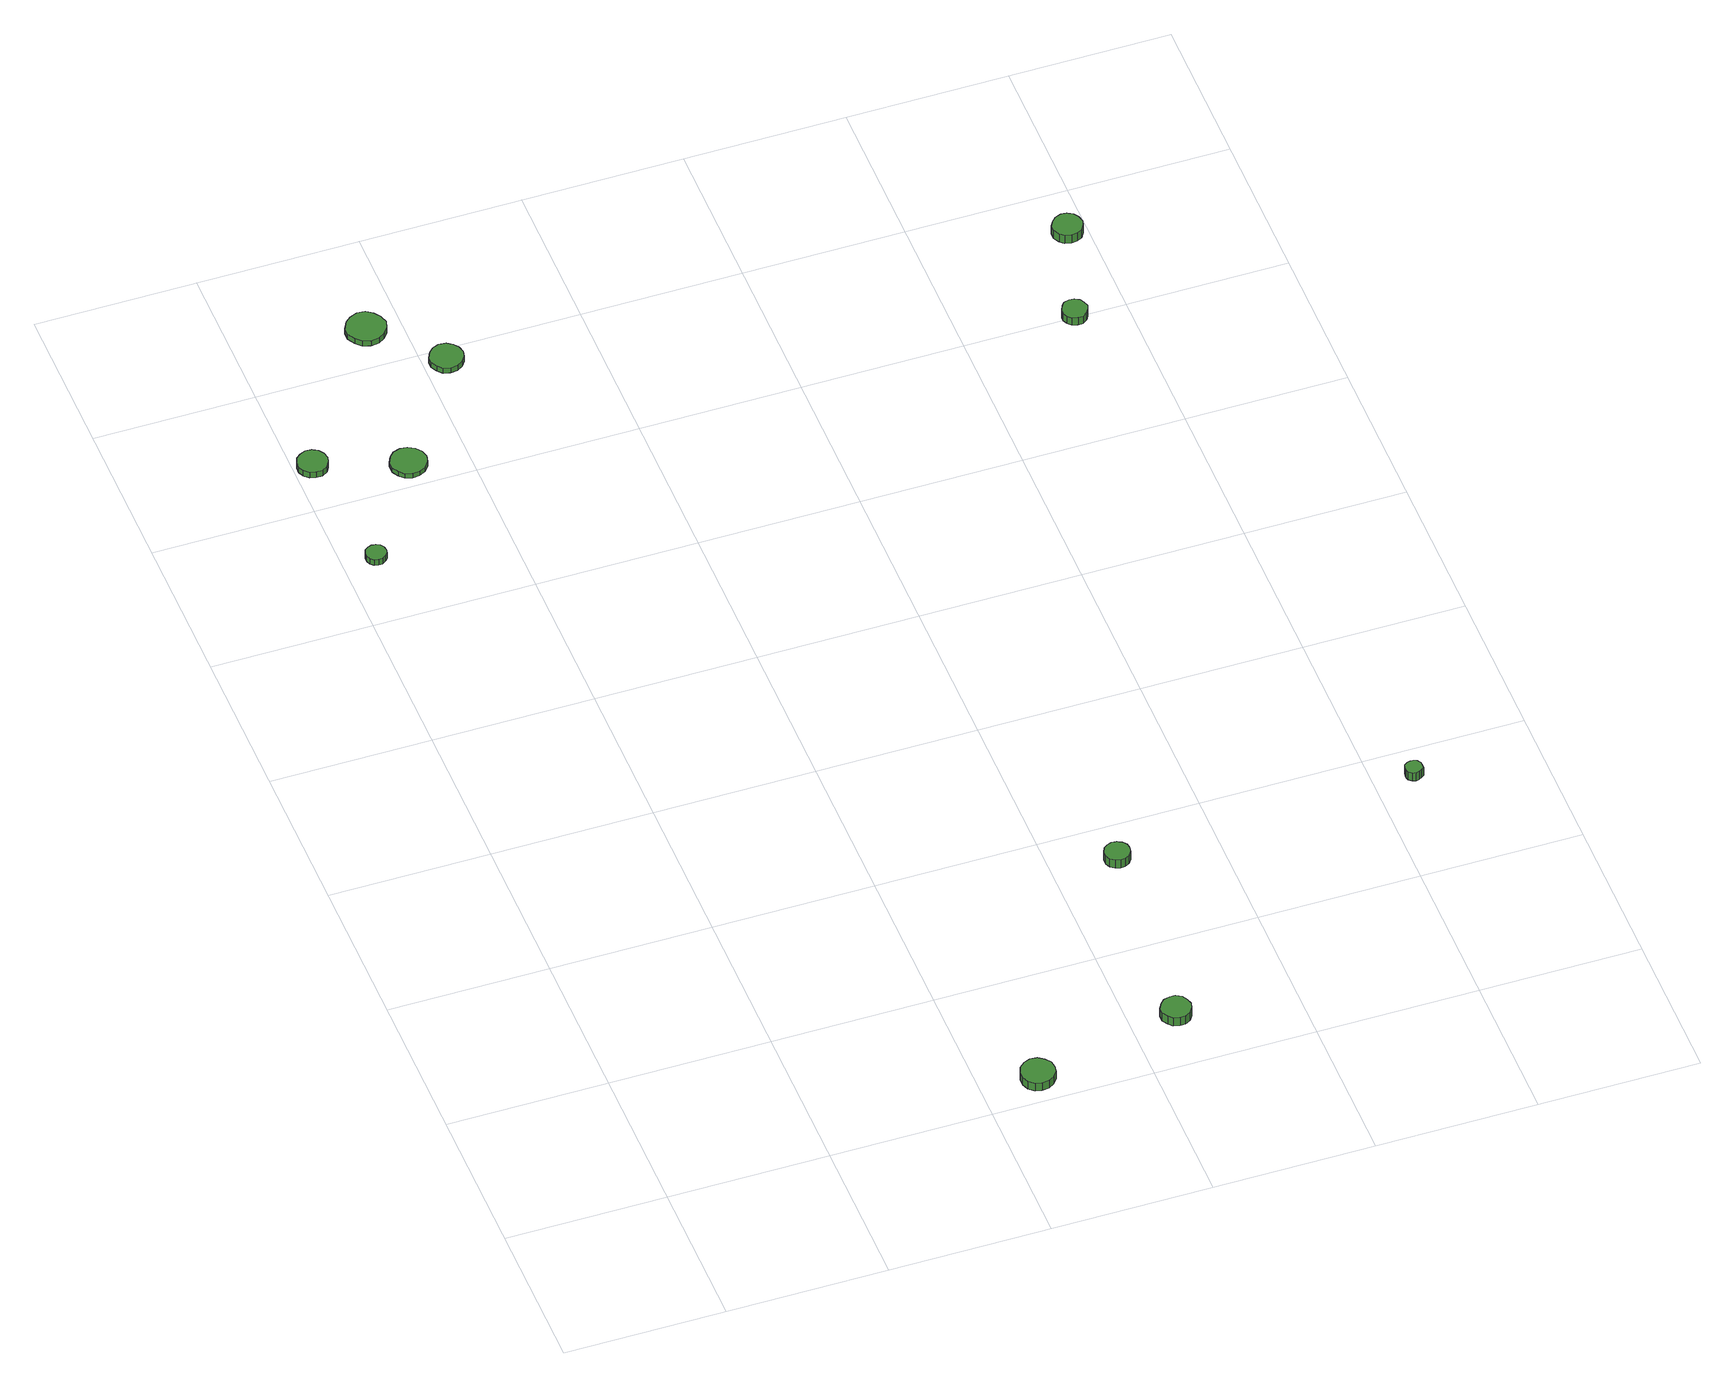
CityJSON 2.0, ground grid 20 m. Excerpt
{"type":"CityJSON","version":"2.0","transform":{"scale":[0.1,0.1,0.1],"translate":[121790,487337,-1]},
"CityObjects":{
"tree1":{"type":"SolitaryVegetationObject","attributes":{"function":"something"},"geometry":[{"type":"MultiSurface","lod":"1","boundaries":[[[0,1,2,3,4,5,6,7,8,9,10,11,12,13,14]],[[15,16,17,18,19,20,21,22,23,24,25,26,27,28,29]],[[0,29,28,1]],[[1,28,27,2]],[[2,27,26,3]],[[3,26,25,4]],[[4,25,24,5]],[[5,24,23,6]],[[6,23,22,7]],[[7,22,21,8]],[[8,21,20,9]],[[9,20,19,10]],[[10,19,18,11]],[[11,18,17,12]],[[12,17,16,13]],[[13,16,15,14]],[[14,15,29,0]]]}]},
"tree2":{"type":"SolitaryVegetationObject","attributes":{"function":"something"},"geometry":[{"type":"MultiSurface","lod":"1","boundaries":[[[30,31,32,33,34,35,36,37,38,39,40,41,42,43,44]],[[45,46,47,48,49,50,51,52,53,54,55,56,57,58,59]],[[30,59,58,31]],[[31,58,57,32]],[[32,57,56,33]],[[33,56,55,34]],[[34,55,54,35]],[[35,54,53,36]],[[36,53,52,37]],[[37,52,51,38]],[[38,51,50,39]],[[39,50,49,40]],[[40,49,48,41]],[[41,48,47,42]],[[42,47,46,43]],[[43,46,45,44]],[[44,45,59,30]]]}]},
"tree3":{"type":"SolitaryVegetationObject","attributes":{"function":"something"},"geometry":[{"type":"MultiSurface","lod":"1","boundaries":[[[60,61,62,63,64,65,66,67,68,69,70,71,72,73,74]],[[75,76,77,78,79,80,81,82,83,84,85,86,87,88,89]],[[60,89,88,61]],[[61,88,87,62]],[[62,87,86,63]],[[63,86,85,64]],[[64,85,84,65]],[[65,84,83,66]],[[66,83,82,67]],[[67,82,81,68]],[[68,81,80,69]],[[69,80,79,70]],[[70,79,78,71]],[[71,78,77,72]],[[72,77,76,73]],[[73,76,75,74]],[[74,75,89,60]]]}]},
"tree4":{"type":"SolitaryVegetationObject","attributes":{"function":"something"},"geometry":[{"type":"MultiSurface","lod":"1","boundaries":[[[90,91,92,93,94,95,96,97,98,99,100,101,102,103,104]],[[105,106,107,108,109,110,111,112,113,114,115,116,117,118,119]],[[90,119,118,91]],[[91,118,117,92]],[[92,117,116,93]],[[93,116,115,94]],[[94,115,114,95]],[[95,114,113,96]],[[96,113,112,97]],[[97,112,111,98]],[[98,111,110,99]],[[99,110,109,100]],[[100,109,108,101]],[[101,108,107,102]],[[102,107,106,103]],[[103,106,105,104]],[[104,105,119,90]]]}]},
"tree5":{"type":"SolitaryVegetationObject","attributes":{"function":"something"},"geometry":[{"type":"MultiSurface","lod":"1","boundaries":[[[120,121,122,123,124,125,126,127,128,129,130,131,132,133,134]],[[135,136,137,138,139,140,141,142,143,144,145,146,147,148,149]],[[120,149,148,121]],[[121,148,147,122]],[[122,147,146,123]],[[123,146,145,124]],[[124,145,144,125]],[[125,144,143,126]],[[126,143,142,127]],[[127,142,141,128]],[[128,141,140,129]],[[129,140,139,130]],[[130,139,138,131]],[[131,138,137,132]],[[132,137,136,133]],[[133,136,135,134]],[[134,135,149,120]]]}]},
"tree6":{"type":"SolitaryVegetationObject","attributes":{"function":"something"},"geometry":[{"type":"MultiSurface","lod":"1","boundaries":[[[150,151,152,153,154,155,156,157,158,159,160,161,162,163,164]],[[165,166,167,168,169,170,171,172,173,174,175,176,177,178,179]],[[150,179,178,151]],[[151,178,177,152]],[[152,177,176,153]],[[153,176,175,154]],[[154,175,174,155]],[[155,174,173,156]],[[156,173,172,157]],[[157,172,171,158]],[[158,171,170,159]],[[159,170,169,160]],[[160,169,168,161]],[[161,168,167,162]],[[162,167,166,163]],[[163,166,165,164]],[[164,165,179,150]]]}]},
"tree7":{"type":"SolitaryVegetationObject","attributes":{"function":"something"},"geometry":[{"type":"MultiSurface","lod":"1","boundaries":[[[180,181,182,183,184,185,186,187,188,189,190,191,192,193,194]],[[195,196,197,198,199,200,201,202,203,204,205,206,207,208,209]],[[180,209,208,181]],[[181,208,207,182]],[[182,207,206,183]],[[183,206,205,184]],[[184,205,204,185]],[[185,204,203,186]],[[186,203,202,187]],[[187,202,201,188]],[[188,201,200,189]],[[189,200,199,190]],[[190,199,198,191]],[[191,198,197,192]],[[192,197,196,193]],[[193,196,195,194]],[[194,195,209,180]]]}]},
"tree8":{"type":"SolitaryVegetationObject","attributes":{"function":"something"},"geometry":[{"type":"MultiSurface","lod":"1","boundaries":[[[210,211,212,213,214,215,216,217,218,219,220,221,222,223,224]],[[225,226,227,228,229,230,231,232,233,234,235,236,237,238,239]],[[210,239,238,211]],[[211,238,237,212]],[[212,237,236,213]],[[213,236,235,214]],[[214,235,234,215]],[[215,234,233,216]],[[216,233,232,217]],[[217,232,231,218]],[[218,231,230,219]],[[219,230,229,220]],[[220,229,228,221]],[[221,228,227,222]],[[222,227,226,223]],[[223,226,225,224]],[[224,225,239,210]]]}]},
"tree9":{"type":"SolitaryVegetationObject","attributes":{"function":"something"},"geometry":[{"type":"MultiSurface","lod":"1","boundaries":[[[240,241,242,243,244,245,246,247,248,249,250,251,252,253,254]],[[255,256,257,258,259,260,261,262,263,264,265,266,267,268,269]],[[240,269,268,241]],[[241,268,267,242]],[[242,267,266,243]],[[243,266,265,244]],[[244,265,264,245]],[[245,264,263,246]],[[246,263,262,247]],[[247,262,261,248]],[[248,261,260,249]],[[249,260,259,250]],[[250,259,258,251]],[[251,258,257,252]],[[252,257,256,253]],[[253,256,255,254]],[[254,255,269,240]]]}]},
"tree10":{"type":"SolitaryVegetationObject","attributes":{"function":"something"},"geometry":[{"type":"MultiSurface","lod":"1","boundaries":[[[270,271,272,273,274,275,276,277,278,279,280,281,282,283,284]],[[285,286,287,288,289,290,291,292,293,294,295,296,297,298,299]],[[270,299,298,271]],[[271,298,297,272]],[[272,297,296,273]],[[273,296,295,274]],[[274,295,294,275]],[[275,294,293,276]],[[276,293,292,277]],[[277,292,291,278]],[[278,291,290,279]],[[279,290,289,280]],[[280,289,288,281]],[[281,288,287,282]],[[282,287,286,283]],[[283,286,285,284]],[[284,285,299,270]]]}]},
"tree11":{"type":"SolitaryVegetationObject","attributes":{"function":"something"},"geometry":[{"type":"MultiSurface","lod":"1","boundaries":[[[300,301,302,303,304,305,306,307,308,309,310,311,312,313,314]],[[315,316,317,318,319,320,321,322,323,324,325,326,327,328,329]],[[300,329,328,301]],[[301,328,327,302]],[[302,327,326,303]],[[303,326,325,304]],[[304,325,324,305]],[[305,324,323,306]],[[306,323,322,307]],[[307,322,321,308]],[[308,321,320,309]],[[309,320,319,310]],[[310,319,318,311]],[[311,318,317,312]],[[312,317,316,313]],[[313,316,315,314]],[[314,315,329,300]]]}]}
},
"vertices":[
[54,1104,16],[53,1109,16],[50,1114,16],[45,1116,16],[40,1117,16],[35,1115,16],[31,1112,16],[29,1107,16],[29,1102,16],[31,1097,16],[35,1093,16],[40,1092,16],[45,1092,16],[50,1095,16],[53,1099,16],[53,1099,7],[50,1095,7],[45,1092,7],[40,1092,7],[35,1093,7],[31,1097,7],[29,1102,7],[29,1107,7],[31,1112,7],[35,1115,7],[40,1117,7],[45,1116,7],[50,1114,7],[53,1109,7],[54,1104,7],
[42,1270,16],[40,1278,16],[36,1284,16],[29,1288,16],[21,1289,16],[14,1286,16],[8,1281,16],[5,1274,16],[5,1266,16],[8,1259,16],[14,1254,16],[21,1252,16],[29,1252,16],[36,1256,16],[40,1263,16],[40,1263,7],[36,1256,7],[29,1252,7],[21,1252,7],[14,1254,7],[8,1259,7],[5,1266,7],[5,1274,7],[8,1281,7],[14,1286,7],[21,1289,7],[29,1288,7],[36,1284,7],[40,1278,7],[42,1270,7],
[487,28,30],[486,36,30],[480,43,30],[473,48,30],[464,49,30],[456,46,30],[449,40,30],[446,32,30],[446,23,30],[449,15,30],[456,9,30],[464,7,30],[473,8,30],[480,12,30],[486,19,30],[486,19,18],[480,12,18],[473,8,18],[464,7,18],[456,9,18],[449,15,18],[446,23,18],[446,32,18],[449,40,18],[456,46,18],[464,49,18],[473,48,18],[480,43,18],[486,36,18],[487,28,18],
[151,1235,14],[149,1244,14],[143,1251,14],[135,1256,14],[126,1257,14],[117,1254,14],[111,1248,14],[107,1240,14],[107,1230,14],[111,1222,14],[117,1216,14],[126,1213,14],[135,1214,14],[143,1218,14],[149,1226,14],[149,1226,7],[143,1218,7],[135,1214,7],[126,1213,7],[117,1216,7],[111,1222,7],[107,1230,7],[107,1240,7],[111,1248,7],[117,1254,7],[126,1257,7],[135,1256,7],[143,1251,7],[149,1244,7],[151,1235,7],
[182,1458,15],[179,1468,15],[173,1476,15],[165,1482,15],[155,1483,15],[145,1479,15],[138,1473,15],[133,1463,15],[133,1453,15],[138,1444,15],[145,1437,15],[155,1434,15],[165,1435,15],[173,1440,15],[179,1448,15],[179,1448,7],[173,1440,7],[165,1435,7],[155,1434,7],[145,1437,7],[138,1444,7],[133,1453,7],[133,1463,7],[138,1473,7],[145,1479,7],[155,1483,7],[165,1482,7],[173,1476,7],[179,1468,7],[182,1458,7],
[249,1381,15],[247,1390,15],[242,1396,15],[235,1401,15],[226,1402,15],[218,1399,15],[212,1393,15],[208,1385,15],[208,1377,15],[212,1369,15],[218,1363,15],[226,1361,15],[235,1362,15],[242,1366,15],[247,1373,15],[247,1373,7],[242,1366,7],[235,1362,7],[226,1361,7],[218,1363,7],[212,1369,7],[208,1377,7],[208,1385,7],[212,1393,7],[218,1399,7],[226,1402,7],[235,1401,7],[242,1396,7],[247,1390,7],[249,1381,7],
[671,72,30],[669,79,30],[665,86,30],[658,90,30],[651,90,30],[643,88,30],[638,83,30],[634,76,30],[634,68,30],[638,61,30],[643,56,30],[651,54,30],[658,54,30],[665,58,30],[669,64,30],[669,64,17],[665,58,17],[658,54,17],[651,54,17],[643,56,17],[638,61,17],[634,68,17],[634,76,17],[638,83,17],[643,88,17],[651,90,17],[658,90,17],[665,86,17],[669,79,17],[671,72,17],
[691,336,31],[690,342,31],[686,347,31],[680,350,31],[674,351,31],[668,349,31],[663,345,31],[660,339,31],[660,332,31],[663,326,31],[668,322,31],[674,320,31],[680,321,31],[686,324,31],[690,329,31],[690,329,18],[686,324,18],[680,321,18],[674,320,18],[668,322,18],[663,326,18],[660,332,18],[660,339,18],[663,345,18],[668,349,18],[674,351,18],[680,350,18],[686,347,18],[690,342,18],[691,336,18],
[1056,350,30],[1056,354,30],[1053,358,30],[1049,360,30],[1045,360,30],[1041,359,30],[1037,356,30],[1036,352,30],[1036,348,30],[1037,344,30],[1041,341,30],[1045,339,30],[1049,340,30],[1053,342,30],[1056,345,30],[1056,345,17],[1053,342,17],[1049,340,17],[1045,339,17],[1041,341,17],[1037,344,17],[1036,348,17],[1036,352,17],[1037,356,17],[1041,359,17],[1045,360,17],[1049,360,17],[1053,358,17],[1056,354,17],[1056,350,17],
[951,1197,25],[949,1204,25],[946,1209,25],[940,1212,25],[934,1213,25],[927,1211,25],[923,1206,25],[920,1200,25],[920,1194,25],[923,1188,25],[927,1184,25],[934,1182,25],[940,1182,25],[946,1186,25],[949,1191,25],[949,1191,13],[946,1186,13],[940,1182,13],[934,1182,13],[927,1184,13],[923,1188,13],[920,1194,13],[920,1200,13],[923,1206,13],[927,1211,13],[934,1213,13],[940,1212,13],[946,1209,13],[949,1204,13],[951,1197,13],
[992,1327,28],[990,1335,28],[986,1341,28],[979,1345,28],[972,1346,28],[964,1343,28],[959,1338,28],[955,1331,28],[955,1323,28],[959,1316,28],[964,1311,28],[972,1309,28],[979,1310,28],[986,1313,28],[990,1320,28],[990,1320,15],[986,1313,15],[979,1310,15],[972,1309,15],[964,1311,15],[959,1316,15],[955,1323,15],[955,1331,15],[959,1338,15],[964,1343,15],[972,1346,15],[979,1345,15],[986,1341,15],[990,1335,15],[992,1327,15]
]}
